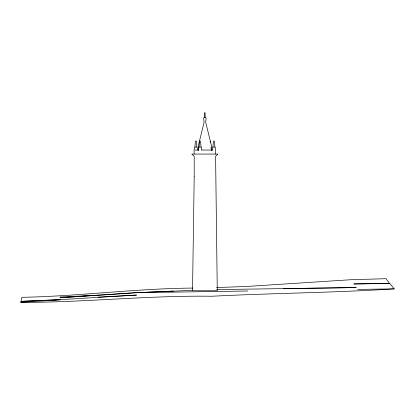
<?xml version="1.0" encoding="UTF-8"?>
<svg xmlns="http://www.w3.org/2000/svg" width="415" height="415" viewBox="0 0 415 415"><rect width="100%" height="100%" fill="white"/><g stroke="black" fill="none" stroke-linecap="round" stroke-linejoin="round"><path stroke-width="0.62" d="M194.889 147.086L195.398 141.11L196.368 141.11L196.876 147.086M199.076 147.086L199.584 141.11L200.549 141.11L201.057 147.086M212.926 147.086L213.435 141.11L214.399 141.11L214.908 147.086M198.308 150.043L198.894 147.086L201.239 147.086L201.815 150.043M212.158 150.043L212.745 147.086L215.089 147.086L215.665 150.043L215.665 154.069M389.727 283.44L353.86 283.948L389.727 283.44L394.25 288.876C333.463 292.783 272.546 293.135 211.738 296.248C148.222 295.371 84.914 302.431 21.393 302.405L20.75 302.276L21.959 297.316C79.016 296.269 135.715 288.492 192.788 288.083M136.665 292.684L59.957 297.737L135.97 292.684L173.335 291.076M20.75 302.276L60.149 299.884M98.412 297.119L136.582 295.07L59.77 299.677L21.046 301.352L60.009 299.677M60.071 296.99L98.381 295.19M192.685 290.339L136.431 292.684L247.776 291.003M216.537 287.543L245.659 286.526L351.23 279.7L386.1 278.698L389.503 283.44M216.739 289.577L356.215 287.569L320.048 288.114M283.284 288.607L319.809 288.083M357.756 289.395L394.25 288.876M194.936 150.043L198.676 150.043M201.566 150.043L212.973 150.043M211.017 147.678L211.484 150.043M197.633 150.043L197.052 147.086L194.713 147.086L194.121 150.043L194.121 154.069M210.218 141.11L210.317 142.309M211.334 150.567L211.334 145.177L205.695 122.228L206.151 118.021L205.368 117.331L204.424 117.331L203.635 118.021L204.097 122.228L198.458 145.177L198.458 150.567M205.031 117.331L205.031 112.595L204.756 112.595L204.756 117.331M194.199 176.614L192.529 290.765L217.263 290.765L215.593 156.263L217.813 154.453L217.813 154.069L191.979 154.069L191.979 154.453L194.199 156.263L194.199 176.614"/></g></svg>
